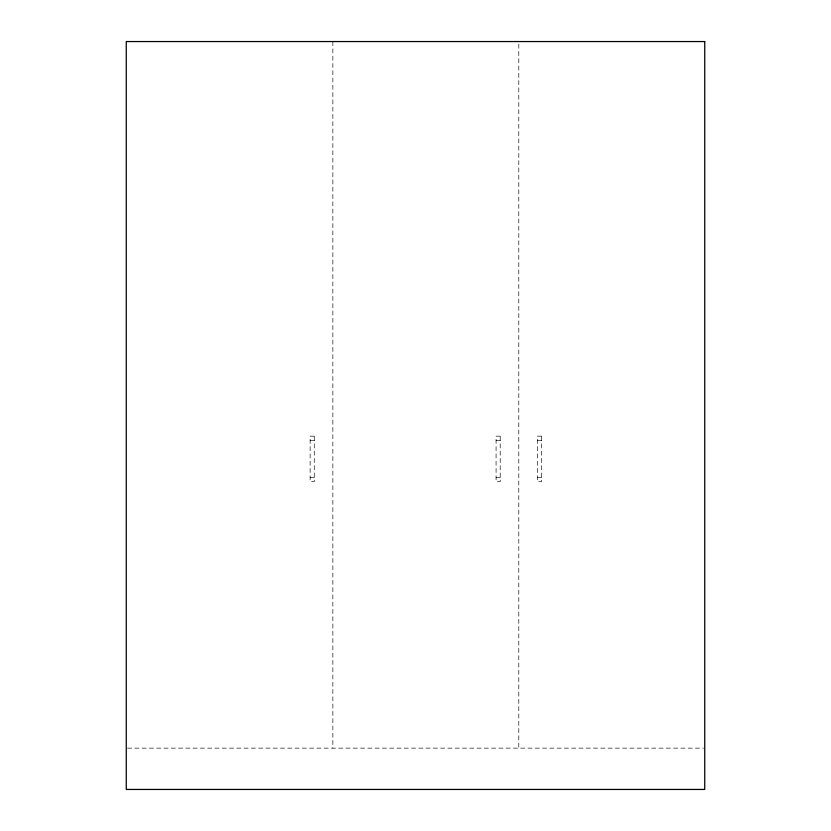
<?xml version="1.0" encoding="UTF-8"?>
<svg xmlns="http://www.w3.org/2000/svg" width="831" height="831" viewBox="0 0 831 831"><rect width="100%" height="100%" fill="white"/><g stroke="black" fill="none" stroke-linecap="round" stroke-linejoin="round"><path stroke-width="0.62" stroke-dasharray="4.16 3.12" d="M310.129 440.295L314.263 440.295M496.076 440.295L500.21 440.295M537.397 440.295L541.532 440.295M310.129 477.482L314.263 477.482M496.076 477.482L500.21 477.482M537.397 477.482L541.532 477.482M127.548 748.129L703.452 748.129M518.804 44.147L518.804 748.129M332.857 41.55L332.857 748.129M314.263 436.161L310.129 436.161L310.129 481.616L314.263 481.616L314.263 436.161M500.21 436.161L496.076 436.161L496.076 481.616L500.21 481.616L500.21 436.161M541.532 436.161L537.397 436.161L537.397 481.616L541.532 481.616L541.532 436.161"/><path stroke-width="1.25" d="M704.74 41.55L126.26 41.55L126.26 789.45L704.74 789.45L704.74 41.55"/></g></svg>
